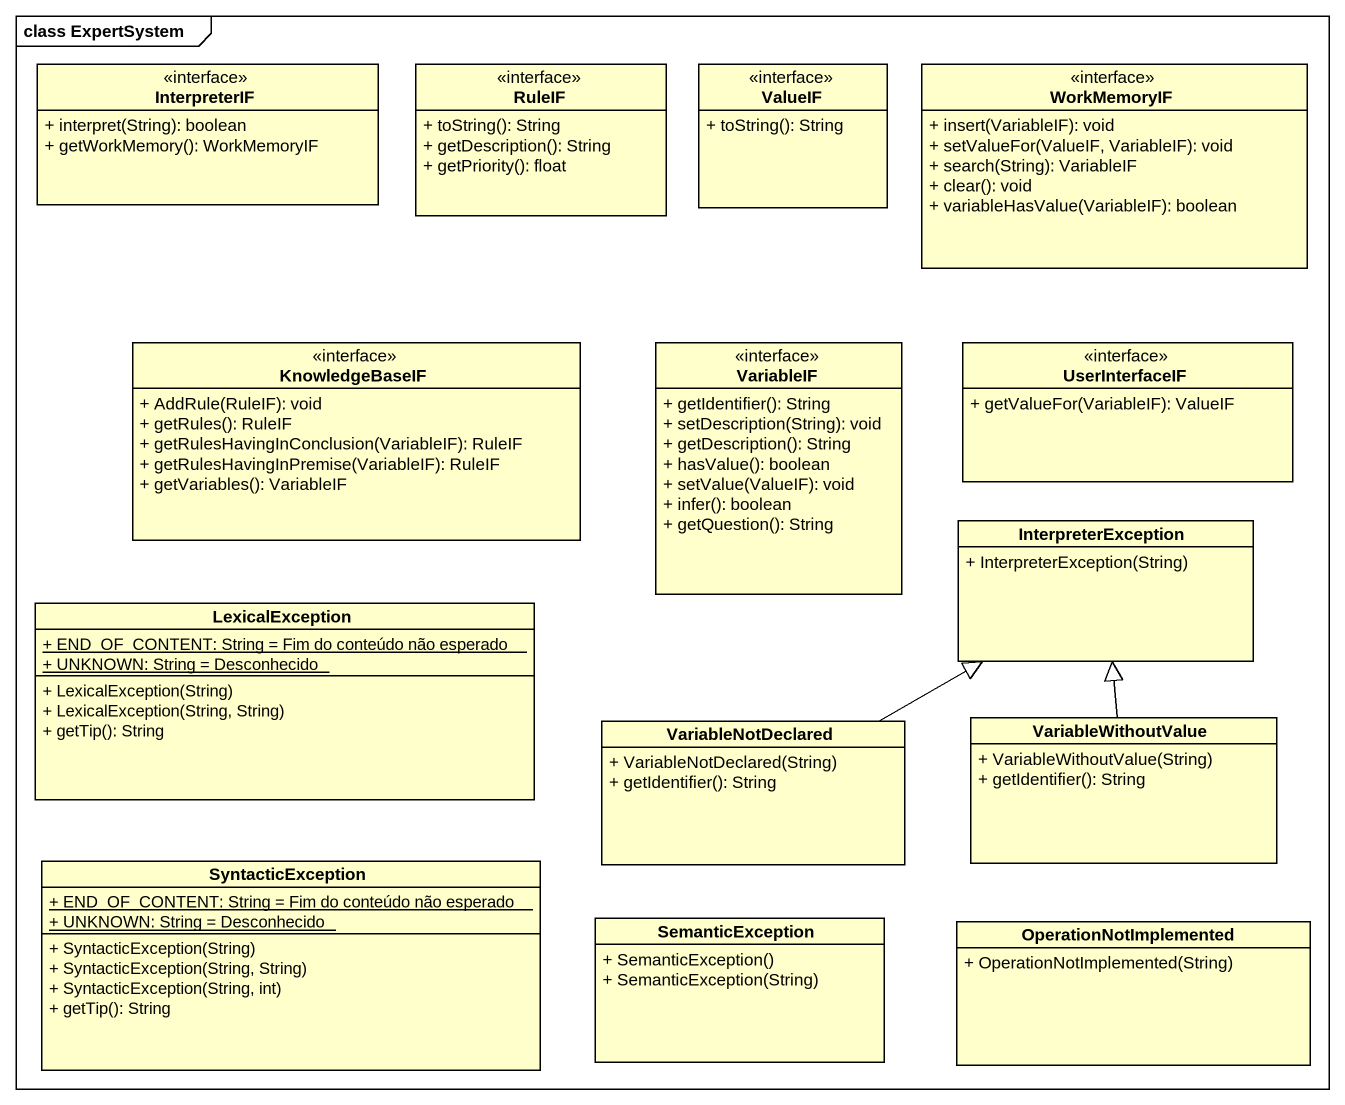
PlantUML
@startuml
mainframe class ExpertSystem
hide circle
hide empty members
skinparam classAttributeIconSize 0
interface InterpreterIF <<interface>> {
  + interpret(String): boolean
  + getWorkMemory(): WorkMemoryIF
}
interface RuleIF <<interface>> {
  + toString(): String
  + getDescription(): String
  + getPriority(): float
}
interface ValueIF <<interface>> {
  + toString(): String
}
interface WorkMemoryIF <<interface>> {
  + insert(VariableIF): void
  + setValueFor(ValueIF, VariableIF): void
  + search(String): VariableIF
  + clear(): void
  + variableHasValue(VariableIF): boolean
}
interface KnowledgeBaseIF <<interface>> {
  + AddRule(RuleIF): void
  + getRules(): RuleIF
  + getRulesHavingInConclusion(VariableIF): RuleIF
  + getRulesHavingInPremise(VariableIF): RuleIF
  + getVariables(): VariableIF
}
interface VariableIF <<interface>> {
  + getIdentifier(): String
  + setDescription(String): void
  + getDescription(): String
  + hasValue(): boolean
  + setValue(ValueIF): void
  + infer(): boolean
  + getQuestion(): String
}
interface UserInterfaceIF <<interface>> {
  + getValueFor(VariableIF): ValueIF
}
class InterpreterException {
  + InterpreterException(String)
}
class LexicalException {
  {static} + END_OF_CONTENT: String = Fim do conteúdo não esperado
  {static} + UNKNOWN: String = Desconhecido
  + LexicalException(String)
  + LexicalException(String, String)
  + getTip(): String
}
class VariableNotDeclared {
  + VariableNotDeclared(String)
  + getIdentifier(): String
}
class VariableWithoutValue {
  + VariableWithoutValue(String)
  + getIdentifier(): String
}
class SyntacticException {
  {static} + END_OF_CONTENT: String = Fim do conteúdo não esperado
  {static} + UNKNOWN: String = Desconhecido
  + SyntacticException(String)
  + SyntacticException(String, String)
  + SyntacticException(String, int)
  + getTip(): String
}
class SemanticException {
  + SemanticException()
  + SemanticException(String)
}
class OperationNotImplemented {
  + OperationNotImplemented(String)
}
VariableNotDeclared -right-|> InterpreterException
VariableWithoutValue -up-|> InterpreterException
@enduml
